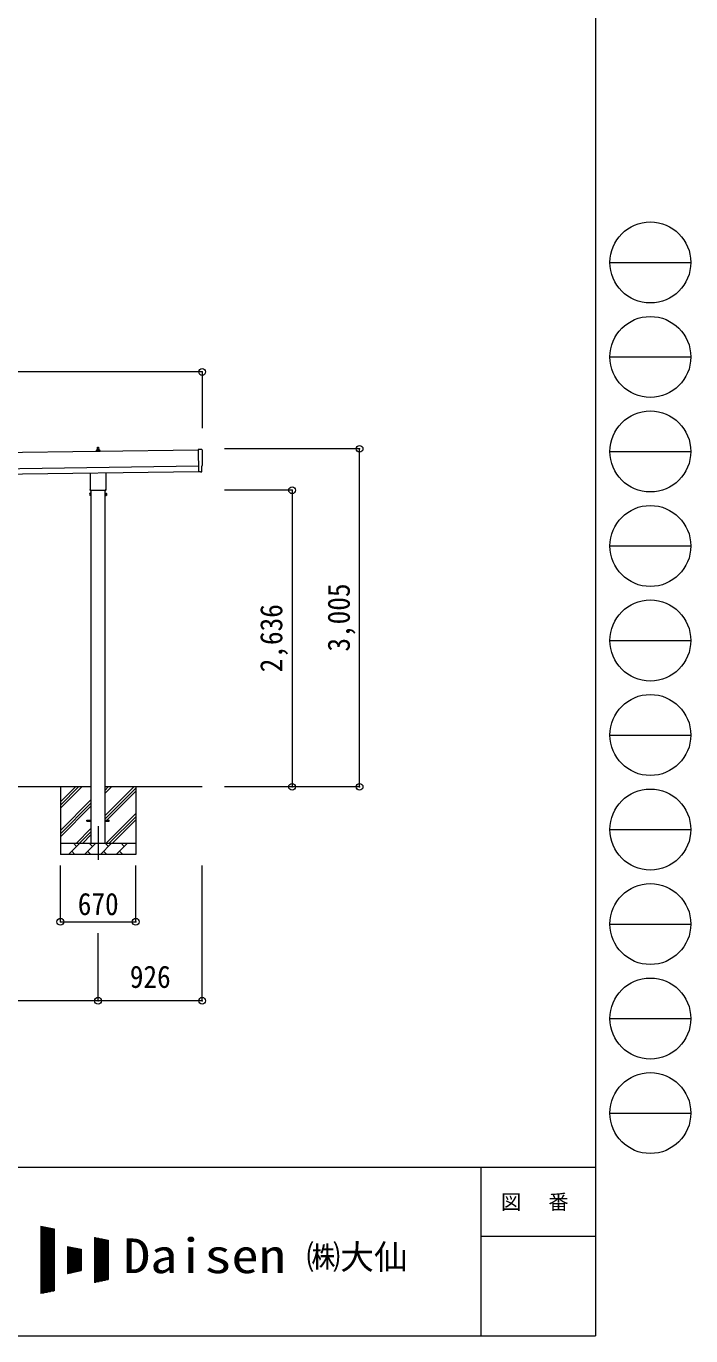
# Model space of a CAD drawing. Units: millimetres at full size, sheet at 1:60. Extents: x -16864 to 16864, y -11640 to 11640.
# Drawn here: x 10953 to 16864, y -11640 to 0 of the extents above; entities that cross this region are included whole.
import ezdxf
from ezdxf.enums import TextEntityAlignment as Align

# ---------------------------------------------------------------- set-up
doc = ezdxf.new("R2010")
doc.units = ezdxf.units.MM
doc.header["$LTSCALE"] = 60
doc.header["$PDMODE"] = 32
doc.header["$PDSIZE"] = 60
doc.linetypes.add('CHAIN1', pattern=[8, 5, -1, 1, -1])
for name, color, linetype, lineweight in [('0-1_Defpoints', 7, 'CHAIN1', 9), ('0-2_TEXT1', 4, 'Continuous', 9), ('0-3_SHAPE', 7, 'Continuous', 9), ('0-8_TABLE1', 6, 'Continuous', 9), ('F-0', 7, 'Continuous', 9)]:
    doc.layers.add(name, color=color, linetype=linetype, lineweight=lineweight)
doc.styles.add('ＭＳ ゴシック', font='')
doc.styles.get('ＭＳ ゴシック').set_extended_font_data('MS Gothic')

msp = doc.modelspace()

# ---------------------------------------------------------------- linework, layer by layer
at = {"layer": '0-1_Defpoints'}
msp.add_line((11592.3, -7110.97), (11592.3, -7459.97), dxfattribs=at)
at = {"layer": '0-2_TEXT1'}
for p, q in [((12482.98, -3767.55), (6877.36, -3847.63)), ((11574.36, -3780.92), (11574.36, -3773.21)), ((11610.86, -3780.92), (11574.36, -3780.92)), ((11574.74, -3772.42), (11610.47, -3772.42)), ((11575.12, -3772.24), (11581.84, -3770.61)), ((11582.22, -3770.42), (11602.99, -3770.42)), ((11582.61, -3769.64), (11582.61, -3765.42)), ((11583.61, -3765.42), (11601.61, -3765.42)), ((11586.61, -3765.42), (11587.33, -3741.9)), ((11588.33, -3740.92), (11596.88, -3740.92)), ((11597.88, -3741.9), (11598.61, -3765.42)), ((11602.61, -3769.64), (11602.61, -3765.42)), ((11610.09, -3772.24), (11603.37, -3770.61)), ((11610.86, -3780.92), (11610.86, -3773.21)), ((12482.91, -3762.46), (12485.75, -3961.3)), ((12514.59, -3763.67), (12482.91, -3762.46)), ((6879.36, -3987.62), (12484.98, -3907.54)), ((6880.08, -4037.61), (12485.7, -3957.53)), ((11524, -4114.91), (11524, -3971.27)), ((11660.6, -3969.32), (11660.6, -4114.91)), ((12503.96, -3960.14), (12485.75, -3961.3)), ((12504.64, -3960.76), (12503.96, -3960.14)), ((12505.38, -3961.02), (12512.29, -3960.56)), ((11518.3, -4153.18), (11519.06, -4151.87)), ((11518.3, -4153.18), (11518.3, -4170.18)), ((11518.3, -4170.18), (11519.06, -4171.5)), ((11525.3, -4156.78), (11519.06, -4156.78)), ((11525.3, -4166.59), (11519.06, -4166.59)), ((11525.3, -4171.5), (11519.06, -4171.5)), ((11522.3, -4123.68), (11522.3, -4118.18)), ((11660.24, -4127.18), (11524.36, -4127.18)), ((11527.8, -4170.88), (11525.3, -4170.88)), ((11529.8, -4127.18), (11529.8, -7260.97)), ((11654.8, -7260.97), (11654.8, -4127.18)), ((11656.8, -4170.88), (11659.3, -4170.88)), ((11659.3, -4156.78), (11665.54, -4156.78)), ((11659.3, -4166.59), (11665.54, -4166.59)), ((11659.3, -4171.5), (11665.54, -4171.5)), ((11662.3, -4118.18), (11662.3, -4123.68)), ((11666.3, -4153.18), (11665.54, -4151.87)), ((11666.3, -4170.18), (11665.54, -4171.5)), ((11666.3, -4153.18), (11666.3, -4170.18)), ((11492.3, -7056.47), (11529.8, -7056.47)), ((11492.3, -7065.47), (11492.3, -7056.47)), ((11492.3, -7056.47), (11529.8, -7056.47)), ((11492.3, -7065.47), (11492.3, -7056.47)), ((11492.3, -7065.47), (11529.8, -7065.47)), ((11492.3, -7065.47), (11529.8, -7065.47)), ((11654.8, -7056.47), (11692.3, -7056.47)), ((11654.8, -7056.47), (11692.3, -7056.47)), ((11654.8, -7065.47), (11692.3, -7065.47)), ((11654.8, -7065.47), (11692.3, -7065.47)), ((11692.3, -7065.47), (11692.3, -7056.47)), ((11692.3, -7065.47), (11692.3, -7056.47))]:
    msp.add_line(p, q, dxfattribs=at)
for points in [[(12515.09, -3957.53), (12514.42, -3910.5), (12515.02, -3910.49)], [(11525.3, -4171.5), (11525.3, -4151.87), (11519.06, -4151.87)], [(11525.3, -4170.88), (11525.3, -4152.48), (11527.8, -4152.48)], [(11659.3, -4170.88), (11659.3, -4152.48), (11656.8, -4152.48)], [(11659.3, -4171.5), (11659.3, -4151.87), (11665.54, -4151.87)]]:
    msp.add_lwpolyline(points, dxfattribs=at)
for points in [[(11527.8, -4172.18), (11527.8, -4151.18), (11529.8, -4151.18), (11529.8, -4172.18)], [(11656.8, -4172.18), (11656.8, -4151.18), (11654.8, -4151.18), (11654.8, -4172.18)]]:
    msp.add_lwpolyline(points, close=True, dxfattribs=at)
for centre, radius, start, end in [((11575.36, -3773.21), 1, 103.62699, 180), ((11581.61, -3769.64), 1, 283.62699, 0), ((11586.69, -3766.06), 4.13, 90, 171.17633), ((11583.61, -3766.42), 1, 90, 180), ((11588.33, -3741.92), 1, 90, 178.60509), ((11595.94, -3765.42), 4.83, 133.60282, 180), ((11589.27, -3765.42), 4.83, 0, 46.39718), ((11596.88, -3741.92), 1, 1.39491, 90), ((11598.52, -3766.06), 4.13, 8.82367, 90), ((11601.61, -3766.42), 1, 0, 90), ((11603.61, -3769.64), 1, 180, 256.37301), ((11609.86, -3773.21), 1, 0, 76.37301), ((12505.31, -3960.02), 1, 227.3164, 273.81435), ((11522.64, -4154.32), 4.34, 145.61575, 214.38425), ((11534.54, -4161.68), 16.24, 162.41205, 197.58795), ((11522.64, -4169.04), 4.34, 145.61575, 214.38425), ((11526.3, -4118.18), 4, 125.09963, 180), ((11526.3, -4123.68), 4, 180, 194.47751), ((11526.3, -4123.68), 4, 194.47751, 241.04498), ((11658.3, -4123.68), 4, 298.95502, 345.52249), ((11658.3, -4118.18), 4, 0, 54.90037), ((11658.3, -4123.68), 4, 345.52249, 0), ((11661.95, -4154.32), 4.34, 325.61575, 34.38425), ((11650.06, -4161.68), 16.24, 342.41205, 17.58795), ((11661.95, -4169.04), 4.34, 325.61575, 34.38425)]:
    msp.add_arc(centre, radius, start, end, dxfattribs=at)
for centre, major_axis, ratio, start_param, end_param in [((12514.39, -3766.66), (3, -0.04), 0.99863, 6.26838895, 7.80162176), ((17280.77, -3769), (-4762.89, -68.04), 0.99863, 6.26840604, 6.29770427), ((12512.09, -3957.56), (2.21, -2.04), 0.9974, 5.52523108, 7.04113953), ((12514.96, -3906.09), (4.41, -0.06), 0.99863, 4.71238898, 6.29767781)]:
    msp.add_ellipse(centre, major_axis=major_axis, ratio=ratio, start_param=start_param, end_param=end_param, dxfattribs=at)
at = {"layer": '0-3_SHAPE'}
for p, q in [((11529.8, -6760.97), (9754.8, -6760.97)), ((11257.3, -6760.97), (11257.3, -7360.97)), ((11257.3, -6894.45), (11390.78, -6760.97)), ((11257.3, -6922.73), (11419.07, -6760.97)), ((11257.3, -6951.02), (11447.35, -6760.97)), ((12518.3, -6760.97), (11654.8, -6760.97)), ((11654.8, -6789.79), (11683.62, -6760.97)), ((11654.8, -6818.08), (11711.91, -6760.97)), ((11654.8, -7016.07), (11907.3, -6763.57)), ((11654.8, -7044.35), (11927.3, -6771.85)), ((11654.8, -7072.63), (11927.3, -6800.13)), ((11927.3, -6760.97), (11927.3, -7360.97)), ((11257.3, -7149.01), (11529.8, -6876.51)), ((11257.3, -7177.29), (11529.8, -6904.79)), ((11257.3, -7205.58), (11529.8, -6933.08)), ((11664.46, -7260.97), (11927.3, -6998.12)), ((11692.74, -7260.97), (11927.3, -7026.41)), ((11721.03, -7260.97), (11927.3, -7054.69)), ((11399.9, -7260.97), (11529.8, -7131.07)), ((11428.18, -7260.97), (11529.8, -7159.35)), ((11456.47, -7260.97), (11529.8, -7187.63)), ((11257.3, -7260.97), (11927.3, -7260.97)), ((11330.17, -7360.97), (11430.17, -7260.97)), ((11358.72, -7332.41), (11387.27, -7360.97)), ((11401.61, -7289.52), (11373.06, -7260.97)), ((11471.59, -7360.97), (11571.59, -7260.97)), ((11500.14, -7332.41), (11528.7, -7360.97)), ((11543.04, -7289.52), (11514.48, -7260.97)), ((11613.01, -7360.97), (11713.01, -7260.97)), ((11641.56, -7332.41), (11670.12, -7360.97)), ((11684.46, -7289.52), (11655.9, -7260.97)), ((11754.43, -7360.97), (11854.43, -7260.97)), ((11782.98, -7332.41), (11811.54, -7360.97)), ((11825.88, -7289.52), (11797.32, -7260.97)), ((11927.3, -7360.97), (11257.3, -7360.97))]:
    msp.add_line(p, q, dxfattribs=at)
at = {"layer": '0-8_TABLE1'}
for p, q in [((12518.3, -3073.33), (1169.3, -3073.33)), ((12518.3, -3073.33), (12518.3, -3573.33)), ((13918.3, -3756.36), (12718.3, -3756.36)), ((13918.3, -6760.97), (13918.3, -3756.36)), ((13318.3, -4124.68), (12718.3, -4124.68)), ((13318.3, -4124.68), (13318.3, -6760.97)), ((13918.3, -6760.97), (12718.3, -6760.97)), ((11257.3, -7959.97), (11257.3, -7459.97)), ((11927.3, -7959.97), (11927.3, -7459.97)), ((12517.99, -8661.97), (12517.99, -7459.97)), ((11257.3, -7959.97), (11927.3, -7959.97)), ((11592.3, -8661.97), (11592.3, -8061.97)), ((11592.3, -8661.97), (9692.3, -8661.97)), ((12517.99, -8661.97), (11592.3, -8661.97))]:
    msp.add_line(p, q, dxfattribs=at)
for p in [(12518.3, -3073.33), (13918.3, -3756.36), (13318.3, -4124.68), (13318.3, -6760.97), (13918.3, -6760.97), (11257.3, -7959.97), (11927.3, -7959.97), (11592.3, -8661.97), (12517.99, -8661.97)]:
    msp.add_point(p, dxfattribs=at)
at = {"layer": 'F-0', "color": 5, "lineweight": 5}
for p, q in [((16015.88, 11640), (16015.88, -11640)), ((-16864.12, -10140), (16015.88, -10140)), ((14995.88, -10140), (14995.88, -11640)), ((14995.88, -10755), (16015.88, -10755)), ((-16864.12, -11640), (16015.88, -11640))]:
    msp.add_line(p, q, dxfattribs=at)
at = {"layer": 'F-0', "color": 4}
for p, q in [((16144.11, -2100), (16864.12, -2100)), ((16144.11, -2940), (16864.12, -2940)), ((16144.11, -3780), (16864.12, -3780)), ((16144.11, -4620), (16864.12, -4620)), ((16144.11, -5460), (16864.12, -5460)), ((16144.11, -6300), (16864.12, -6300)), ((16144.11, -7140), (16864.12, -7140)), ((16144.11, -7980), (16864.12, -7980)), ((16144.11, -8820), (16864.12, -8820)), ((16144.11, -9660), (16864.12, -9660))]:
    msp.add_line(p, q, dxfattribs=at)
at = {"layer": 'F-0'}
for p, q in [((11082.29, -10665.2), (11202.29, -10690.2)), ((11082.29, -10665.2), (11082.29, -11265.2)), ((11082.29, -10670.85), (11109.39, -10670.85)), ((11082.29, -10676.85), (11138.19, -10676.85)), ((11082.29, -10682.85), (11166.99, -10682.85)), ((11082.29, -10688.85), (11195.79, -10688.85)), ((11082.29, -10694.85), (11202.29, -10694.85)), ((11082.29, -10700.85), (11202.29, -10700.85)), ((11082.29, -10706.85), (11202.29, -10706.85)), ((11085.85, -11264.46), (11085.85, -10665.94)), ((11091.85, -11263.21), (11091.85, -10667.19)), ((11097.85, -11261.96), (11097.85, -10668.44)), ((11103.85, -11260.71), (11103.85, -10669.69)), ((11109.85, -11259.46), (11109.85, -10670.94)), ((11115.85, -11258.21), (11115.85, -10672.19)), ((11121.85, -11256.96), (11121.85, -10673.44)), ((11127.85, -11255.71), (11127.85, -10674.69)), ((11133.85, -11254.46), (11133.85, -10675.94)), ((11139.85, -11253.21), (11139.85, -10677.19)), ((11145.85, -11251.96), (11145.85, -10678.44)), ((11151.85, -11250.71), (11151.85, -10679.69)), ((11157.85, -11249.46), (11157.85, -10680.94)), ((11163.85, -11248.21), (11163.85, -10682.19)), ((11169.85, -11246.96), (11169.85, -10683.44)), ((11175.85, -11245.71), (11175.85, -10684.69)), ((11181.85, -11244.46), (11181.85, -10685.94)), ((11187.85, -11243.21), (11187.85, -10687.19)), ((11193.85, -11241.96), (11193.85, -10688.44)), ((11199.85, -11240.71), (11199.85, -10689.69)), ((11202.29, -10690.2), (11202.29, -11240.2)), ((11082.29, -10712.85), (11202.29, -10712.85)), ((11082.29, -10718.85), (11202.29, -10718.85)), ((11082.29, -10724.85), (11202.29, -10724.85)), ((11082.29, -10730.85), (11202.29, -10730.85)), ((11082.29, -10736.85), (11202.29, -10736.85)), ((11082.29, -10742.85), (11202.29, -10742.85)), ((11082.29, -10748.85), (11202.29, -10748.85)), ((11082.29, -10754.85), (11202.29, -10754.85)), ((11082.29, -10760.85), (11202.29, -10760.85)), ((11082.29, -10766.85), (11202.29, -10766.85)), ((11082.29, -10772.85), (11202.29, -10772.85)), ((11082.29, -10778.85), (11202.29, -10778.85)), ((11082.29, -10784.85), (11202.29, -10784.85)), ((11082.29, -10790.85), (11202.29, -10790.85)), ((11082.29, -10796.85), (11202.29, -10796.85)), ((11082.29, -10802.85), (11202.29, -10802.85)), ((11082.29, -10808.85), (11202.29, -10808.85)), ((11082.29, -10814.85), (11202.29, -10814.85)), ((11082.29, -10820.85), (11202.29, -10820.85)), ((11562.29, -10765.2), (11682.29, -10790.2)), ((11562.29, -10765.2), (11562.29, -11165.2)), ((11562.29, -10766.85), (11570.19, -10766.85)), ((11562.29, -10772.85), (11598.99, -10772.85)), ((11562.29, -10778.85), (11627.79, -10778.85)), ((11562.29, -10784.85), (11656.59, -10784.85)), ((11562.29, -10790.85), (11682.29, -10790.85)), ((11562.29, -10796.85), (11682.29, -10796.85)), ((11562.29, -10802.85), (11682.29, -10802.85)), ((11562.29, -10808.85), (11682.29, -10808.85)), ((11562.29, -10814.85), (11682.29, -10814.85)), ((11562.29, -10820.85), (11682.29, -10820.85)), ((11565.85, -11164.46), (11565.85, -10765.94)), ((11571.85, -11163.21), (11571.85, -10767.19)), ((11577.85, -11161.96), (11577.85, -10768.44)), ((11583.85, -11160.71), (11583.85, -10769.69)), ((11589.85, -11159.46), (11589.85, -10770.94)), ((11595.85, -11158.21), (11595.85, -10772.19)), ((11601.85, -11156.96), (11601.85, -10773.44)), ((11607.85, -11155.71), (11607.85, -10774.69)), ((11613.85, -11154.46), (11613.85, -10775.94)), ((11619.85, -11153.21), (11619.85, -10777.19)), ((11625.85, -11151.96), (11625.85, -10778.44)), ((11631.85, -11150.71), (11631.85, -10779.69)), ((11637.85, -11149.46), (11637.85, -10780.94)), ((11643.85, -11148.21), (11643.85, -10782.19)), ((11649.85, -11146.96), (11649.85, -10783.44)), ((11655.85, -11145.71), (11655.85, -10784.69)), ((11661.85, -11144.46), (11661.85, -10785.94)), ((11667.85, -11143.21), (11667.85, -10787.19)), ((11673.85, -11141.96), (11673.85, -10788.44)), ((11679.85, -11140.71), (11679.85, -10789.69)), ((11682.29, -10790.2), (11682.29, -11140.2)), ((11082.29, -10826.85), (11202.29, -10826.85)), ((11082.29, -10832.85), (11202.29, -10832.85)), ((11082.29, -10838.85), (11202.29, -10838.85)), ((11082.29, -10844.85), (11202.29, -10844.85)), ((11082.29, -10850.85), (11202.29, -10850.85)), ((11082.29, -10856.85), (11202.29, -10856.85)), ((11082.29, -10862.85), (11202.29, -10862.85)), ((11082.29, -10868.85), (11202.29, -10868.85)), ((11082.29, -10874.85), (11202.29, -10874.85)), ((11082.29, -10880.85), (11202.29, -10880.85)), ((11082.29, -10886.85), (11202.29, -10886.85)), ((11082.29, -10892.85), (11202.29, -10892.85)), ((11082.29, -10898.85), (11202.29, -10898.85)), ((11082.29, -10904.85), (11202.29, -10904.85)), ((11082.29, -10910.85), (11202.29, -10910.85)), ((11082.29, -10916.85), (11202.29, -10916.85)), ((11082.29, -10922.85), (11202.29, -10922.85)), ((11082.29, -10928.85), (11202.29, -10928.85)), ((11082.29, -10934.85), (11202.29, -10934.85)), ((11082.29, -10940.85), (11202.29, -10940.85)), ((11322.29, -10845.2), (11442.29, -10870.2)), ((11322.29, -10845.2), (11322.29, -11085.2)), ((11322.29, -10850.85), (11349.39, -10850.85)), ((11322.29, -10856.85), (11378.19, -10856.85)), ((11322.29, -10862.85), (11406.99, -10862.85)), ((11322.29, -10868.85), (11435.79, -10868.85)), ((11322.29, -10874.85), (11442.29, -10874.85)), ((11322.29, -10880.85), (11442.29, -10880.85)), ((11322.29, -10886.85), (11442.29, -10886.85)), ((11322.29, -10892.85), (11442.29, -10892.85)), ((11322.29, -10898.85), (11442.29, -10898.85)), ((11322.29, -10904.85), (11442.29, -10904.85)), ((11322.29, -10910.85), (11442.29, -10910.85)), ((11322.29, -10916.85), (11442.29, -10916.85)), ((11322.29, -10922.85), (11442.29, -10922.85)), ((11322.29, -10928.85), (11442.29, -10928.85)), ((11322.29, -10934.85), (11442.29, -10934.85)), ((11322.29, -10940.85), (11442.29, -10940.85)), ((11325.85, -11084.46), (11325.85, -10845.94)), ((11331.85, -11083.21), (11331.85, -10847.19)), ((11337.85, -11081.96), (11337.85, -10848.44)), ((11343.85, -11080.71), (11343.85, -10849.69)), ((11349.85, -11079.46), (11349.85, -10850.94)), ((11355.85, -11078.21), (11355.85, -10852.19)), ((11361.85, -11076.96), (11361.85, -10853.44)), ((11367.85, -11075.71), (11367.85, -10854.69)), ((11373.85, -11074.46), (11373.85, -10855.94)), ((11379.85, -11073.21), (11379.85, -10857.19)), ((11385.85, -11071.96), (11385.85, -10858.44)), ((11391.85, -11070.71), (11391.85, -10859.69)), ((11397.85, -11069.46), (11397.85, -10860.94)), ((11403.85, -11068.21), (11403.85, -10862.19)), ((11409.85, -11066.96), (11409.85, -10863.44)), ((11415.85, -11065.71), (11415.85, -10864.69)), ((11421.85, -11064.46), (11421.85, -10865.94)), ((11427.85, -11063.21), (11427.85, -10867.19)), ((11433.85, -11061.96), (11433.85, -10868.44)), ((11439.85, -11060.71), (11439.85, -10869.69)), ((11442.29, -10870.2), (11442.29, -11060.2)), ((11562.29, -10826.85), (11682.29, -10826.85)), ((11562.29, -10832.85), (11682.29, -10832.85)), ((11562.29, -10838.85), (11682.29, -10838.85)), ((11562.29, -10844.85), (11682.29, -10844.85)), ((11562.29, -10850.85), (11682.29, -10850.85)), ((11562.29, -10856.85), (11682.29, -10856.85)), ((11562.29, -10862.85), (11682.29, -10862.85)), ((11562.29, -10868.85), (11682.29, -10868.85)), ((11562.29, -10874.85), (11682.29, -10874.85)), ((11562.29, -10880.85), (11682.29, -10880.85)), ((11562.29, -10886.85), (11682.29, -10886.85)), ((11562.29, -10892.85), (11682.29, -10892.85)), ((11562.29, -10898.85), (11682.29, -10898.85)), ((11562.29, -10904.85), (11682.29, -10904.85)), ((11562.29, -10910.85), (11682.29, -10910.85)), ((11562.29, -10916.85), (11682.29, -10916.85)), ((11562.29, -10922.85), (11682.29, -10922.85)), ((11562.29, -10928.85), (11682.29, -10928.85)), ((11562.29, -10934.85), (11682.29, -10934.85)), ((11562.29, -10940.85), (11682.29, -10940.85)), ((11082.29, -10946.85), (11202.29, -10946.85)), ((11082.29, -10952.85), (11202.29, -10952.85)), ((11082.29, -10958.85), (11202.29, -10958.85)), ((11082.29, -10964.85), (11202.29, -10964.85)), ((11082.29, -10970.85), (11202.29, -10970.85)), ((11082.29, -10976.85), (11202.29, -10976.85)), ((11082.29, -10982.85), (11202.29, -10982.85)), ((11082.29, -10988.85), (11202.29, -10988.85)), ((11082.29, -10994.85), (11202.29, -10994.85)), ((11082.29, -11000.85), (11202.29, -11000.85)), ((11082.29, -11006.85), (11202.29, -11006.85)), ((11082.29, -11012.85), (11202.29, -11012.85)), ((11082.29, -11018.85), (11202.29, -11018.85)), ((11082.29, -11024.85), (11202.29, -11024.85)), ((11082.29, -11030.85), (11202.29, -11030.85)), ((11082.29, -11036.85), (11202.29, -11036.85)), ((11082.29, -11042.85), (11202.29, -11042.85)), ((11082.29, -11048.85), (11202.29, -11048.85)), ((11082.29, -11054.85), (11202.29, -11054.85)), ((11322.29, -10946.85), (11442.29, -10946.85)), ((11322.29, -10952.85), (11442.29, -10952.85)), ((11322.29, -10958.85), (11442.29, -10958.85)), ((11322.29, -10964.85), (11442.29, -10964.85)), ((11322.29, -10970.85), (11442.29, -10970.85)), ((11322.29, -10976.85), (11442.29, -10976.85)), ((11322.29, -10982.85), (11442.29, -10982.85)), ((11322.29, -10988.85), (11442.29, -10988.85)), ((11322.29, -10994.85), (11442.29, -10994.85)), ((11322.29, -11000.85), (11442.29, -11000.85)), ((11322.29, -11006.85), (11442.29, -11006.85)), ((11322.29, -11012.85), (11442.29, -11012.85)), ((11322.29, -11018.85), (11442.29, -11018.85)), ((11322.29, -11024.85), (11442.29, -11024.85)), ((11322.29, -11030.85), (11442.29, -11030.85)), ((11322.29, -11036.85), (11442.29, -11036.85)), ((11322.29, -11042.85), (11442.29, -11042.85)), ((11322.29, -11048.85), (11442.29, -11048.85)), ((11322.29, -11054.85), (11442.29, -11054.85)), ((11562.29, -10946.85), (11682.29, -10946.85)), ((11562.29, -10952.85), (11682.29, -10952.85)), ((11562.29, -10958.85), (11682.29, -10958.85)), ((11562.29, -10964.85), (11682.29, -10964.85)), ((11562.29, -10970.85), (11682.29, -10970.85)), ((11562.29, -10976.85), (11682.29, -10976.85)), ((11562.29, -10982.85), (11682.29, -10982.85)), ((11562.29, -10988.85), (11682.29, -10988.85)), ((11562.29, -10994.85), (11682.29, -10994.85)), ((11562.29, -11000.85), (11682.29, -11000.85)), ((11562.29, -11006.85), (11682.29, -11006.85)), ((11562.29, -11012.85), (11682.29, -11012.85)), ((11562.29, -11018.85), (11682.29, -11018.85)), ((11562.29, -11024.85), (11682.29, -11024.85)), ((11562.29, -11030.85), (11682.29, -11030.85)), ((11562.29, -11036.85), (11682.29, -11036.85)), ((11562.29, -11042.85), (11682.29, -11042.85)), ((11562.29, -11048.85), (11682.29, -11048.85)), ((11562.29, -11054.85), (11682.29, -11054.85)), ((11082.29, -11060.85), (11202.29, -11060.85)), ((11082.29, -11066.85), (11202.29, -11066.85)), ((11082.29, -11072.85), (11202.29, -11072.85)), ((11082.29, -11078.85), (11202.29, -11078.85)), ((11082.29, -11084.85), (11202.29, -11084.85)), ((11082.29, -11090.85), (11202.29, -11090.85)), ((11082.29, -11096.85), (11202.29, -11096.85)), ((11082.29, -11102.85), (11202.29, -11102.85)), ((11082.29, -11108.85), (11202.29, -11108.85)), ((11082.29, -11114.85), (11202.29, -11114.85)), ((11082.29, -11120.85), (11202.29, -11120.85)), ((11082.29, -11126.85), (11202.29, -11126.85)), ((11082.29, -11132.85), (11202.29, -11132.85)), ((11082.29, -11138.85), (11202.29, -11138.85)), ((11082.29, -11144.85), (11202.29, -11144.85)), ((11082.29, -11150.85), (11202.29, -11150.85)), ((11082.29, -11156.85), (11202.29, -11156.85)), ((11082.29, -11162.85), (11202.29, -11162.85)), ((11082.29, -11168.85), (11202.29, -11168.85)), ((11322.29, -11085.2), (11442.29, -11060.2)), ((11322.29, -11060.85), (11439.19, -11060.85)), ((11322.29, -11066.85), (11410.39, -11066.85)), ((11322.29, -11072.85), (11381.59, -11072.85)), ((11322.29, -11078.85), (11352.79, -11078.85)), ((11322.29, -11084.85), (11323.99, -11084.85)), ((11562.29, -11060.85), (11682.29, -11060.85)), ((11562.29, -11066.85), (11682.29, -11066.85)), ((11562.29, -11072.85), (11682.29, -11072.85)), ((11562.29, -11078.85), (11682.29, -11078.85)), ((11562.29, -11084.85), (11682.29, -11084.85)), ((11562.29, -11090.85), (11682.29, -11090.85)), ((11562.29, -11096.85), (11682.29, -11096.85)), ((11562.29, -11102.85), (11682.29, -11102.85)), ((11562.29, -11108.85), (11682.29, -11108.85)), ((11562.29, -11114.85), (11682.29, -11114.85)), ((11562.29, -11120.85), (11682.29, -11120.85)), ((11562.29, -11126.85), (11682.29, -11126.85)), ((11562.29, -11132.85), (11682.29, -11132.85)), ((11562.29, -11138.85), (11682.29, -11138.85)), ((11682.29, -11140.2), (11562.29, -11165.2)), ((11562.29, -11144.85), (11659.99, -11144.85)), ((11562.29, -11150.85), (11631.19, -11150.85)), ((11562.29, -11156.85), (11602.39, -11156.85)), ((11562.29, -11162.85), (11573.59, -11162.85)), ((11082.29, -11174.85), (11202.29, -11174.85)), ((11082.29, -11180.85), (11202.29, -11180.85)), ((11082.29, -11186.85), (11202.29, -11186.85)), ((11082.29, -11192.85), (11202.29, -11192.85)), ((11082.29, -11198.85), (11202.29, -11198.85)), ((11082.29, -11204.85), (11202.29, -11204.85)), ((11082.29, -11210.85), (11202.29, -11210.85)), ((11082.29, -11216.85), (11202.29, -11216.85)), ((11082.29, -11222.85), (11202.29, -11222.85)), ((11082.29, -11228.85), (11202.29, -11228.85)), ((11082.29, -11234.85), (11202.29, -11234.85)), ((11202.29, -11240.2), (11082.29, -11265.2)), ((11082.29, -11240.85), (11199.19, -11240.85)), ((11082.29, -11246.85), (11170.39, -11246.85)), ((11082.29, -11252.85), (11141.59, -11252.85)), ((11082.29, -11258.85), (11112.79, -11258.85)), ((11082.29, -11264.85), (11083.99, -11264.85))]:
    msp.add_line(p, q, dxfattribs=at)
at = {"layer": 'F-0', "color": 4}
for centre in [(16504.11, -2100), (16504.11, -2940), (16504.11, -3780), (16504.11, -4620), (16504.11, -5460), (16504.11, -6300), (16504.11, -7140), (16504.11, -7980), (16504.11, -8820), (16504.11, -9660)]:
    msp.add_circle(centre, 360, dxfattribs=at)

# ---------------------------------------------------------------- texts
at = {"layer": '0-8_TABLE1', "color": 7, "style": 'ＭＳ ゴシック', "width": 0.9}
for s, p in [('3,005', (13890.8, -5558.66)), ('2,636', (13290.8, -5742.83))]:
    msp.add_text(s, height=197.9, rotation=90, dxfattribs=at).set_placement(p, align=Align.BOTTOM_LEFT)
for s, p in [('670', (11412.3, -7959.97)), ('926', (11875.15, -8606.97))]:
    msp.add_text(s, height=197.9, dxfattribs=at).set_placement(p, align=Align.BOTTOM_LEFT)
at = {"layer": 'F-0', "style": 'ＭＳ ゴシック', "width": 1.15}
msp.add_text('Daisen', height=307.9, dxfattribs=at).set_placement((11816.02, -11175.2), align=Align.BOTTOM_LEFT)
at = {"layer": 'F-0', "style": 'ＭＳ ゴシック'}
msp.add_text('㈱大仙\u3000', height=219.9, dxfattribs=at).set_placement((13446.81, -11115.2), align=Align.BOTTOM_LEFT)
at = {"layer": 'F-0', "insert": (15175.88, -10530), "char_height": 132, "attachment_point": 7, "style": 'ＭＳ ゴシック'}
msp.add_mtext('\\T1.17;図\u3000番', dxfattribs=at)

doc.saveas('drawing.dxf')
